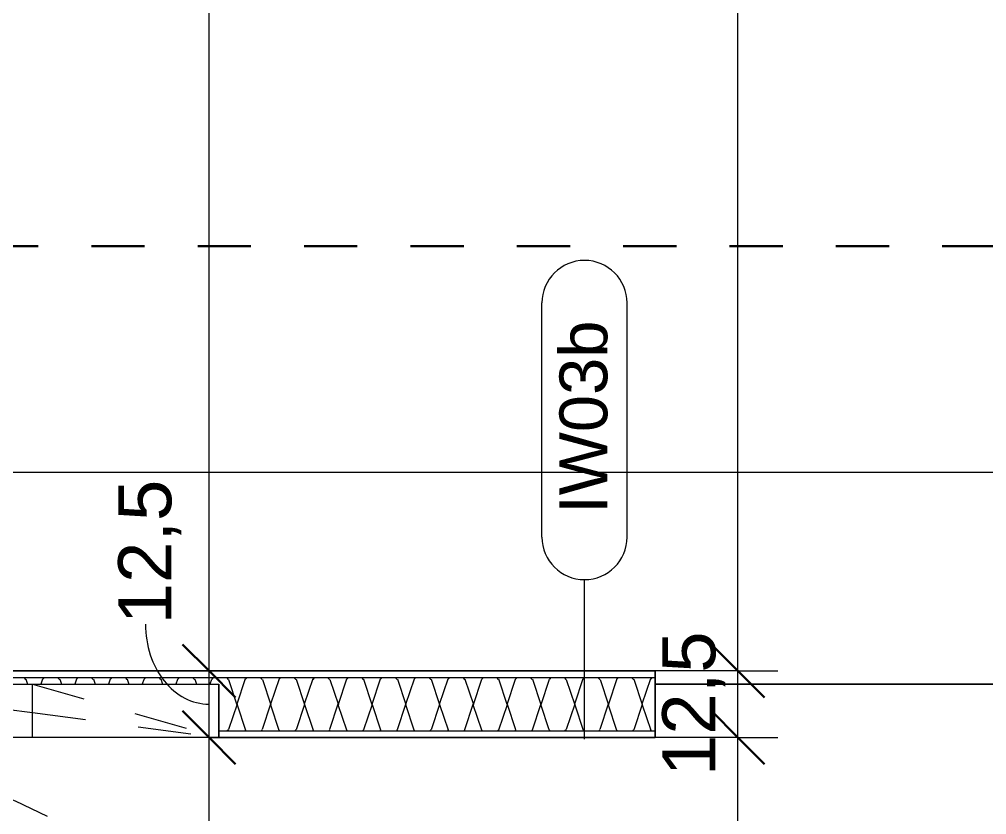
# Model space of a CAD drawing. Header units: metres. Extents: x -67.4 to -27.2, y 43.9 to 89.6.
# Drawn here: x -43.979 to -42.16, y 74.717 to 76.212 of the extents above; entities that cross this region are included whole.
import ezdxf

# ---------------------------------------------------------------- set-up
doc = ezdxf.new("R2010")
doc.units = ezdxf.units.M
doc.linetypes.add('Strich Punkt Mittel', pattern=[0.015875, 0.00635, -0.004763, 0, -0.004763])
doc.linetypes.add('Verdeckt', pattern=[0.003, 0.002, -0.001])
for name, color, linetype, lineweight in [('A_2D', 7, 'Continuous', 13), ('A_Bemassung-50_', 4, 'Continuous', 9), ('A_Bemassung_', 4, 'Continuous', 9), ('A_Beschriftung_', 7, 'Continuous', 9), ('A_Durchbruch', 7, 'Verdeckt', 5), ('A_Raeume', 7, 'Continuous', 13), ('A_Raeume_', 7, 'Continuous', 5), ('A_Raster_', 1, 'Continuous', 9), ('A_Waende', 7, 'Continuous', 13)]:
    doc.layers.add(name, color=color, linetype=linetype, lineweight=lineweight)
doc.styles.add('Arial_2', font='arial.ttf', dxfattribs={"height": 0.09})
doc.styles.add('Arial_5', font='arial.ttf', dxfattribs={"height": 0.1})
doc.dimstyles.new('WGA-Bemaßung_2', dxfattribs={"dimscale": 0.3048, "dimtxt": 0.102026, "dimasz": 0.328084, "dimexe": 0.246063, "dimexo": 0.0625, "dimgap": 0.04101, "dimtad": 1, "dimdec": 1, "dimlfac": 100, "dimrnd": 0.5, "dimdsep": 46, "dimtxsty": 'Arial_5', "dimblk1": 'OBLIQUE', "dimblk2": 'OBLIQUE', "dimsah": 1, "dimcen": 0.09, "dimdle": 0.246063, "dimazin": 2, "dimtfac": 1, "dimtdec": 4, "dimtix": 1, "dimtmove": 2, "dimatfit": 3, "dimfxl": 0.656168, "dimfxlon": 1, "dimtvp": 1, "dimtolj": 1, "dimtzin": 0, "dimarcsym": 2})
doc.dimstyles.new('WGA-Bemaßung_3', dxfattribs={"dimscale": 0.3048, "dimtxt": 0.102026, "dimasz": 0.328084, "dimexe": 0.246063, "dimexo": 0.0625, "dimgap": 0.04101, "dimtad": 1, "dimdec": 1, "dimlfac": 100, "dimrnd": 0.5, "dimdsep": 46, "dimtxsty": 'Arial_5', "dimblk1": 'OBLIQUE', "dimblk2": 'OBLIQUE', "dimsah": 1, "dimcen": 0.09, "dimdle": 0.246063, "dimazin": 2, "dimtfac": 1, "dimtdec": 4, "dimtix": 1, "dimtmove": 1, "dimatfit": 3, "dimfxl": 0.656168, "dimfxlon": 1, "dimtvp": 1, "dimtolj": 1, "dimtzin": 0, "dimarcsym": 2})
doc.dimstyles.new('WGA-Bemaßung_4', dxfattribs={"dimscale": 0.3048, "dimtxt": 0.102026, "dimasz": 0.328084, "dimexe": 0.246063, "dimexo": 0.0625, "dimgap": 0.04101, "dimtad": 1, "dimdec": 1, "dimlfac": 100, "dimrnd": 0.5, "dimdsep": 46, "dimtxsty": 'Arial_5', "dimblk1": 'OBLIQUE', "dimblk2": 'OBLIQUE', "dimsah": 1, "dimcen": 0.09, "dimdle": 0.246063, "dimazin": 2, "dimtfac": 1, "dimtdec": 4, "dimtix": 1, "dimtmove": 0, "dimatfit": 3, "dimfxl": 0.656168, "dimfxlon": 1, "dimtvp": 1, "dimtolj": 1, "dimtzin": 0, "dimarcsym": 2})

# ---------------------------------------------------------------- blocks, each defined once
blk = doc.blocks.new('Allg_Verteiler_Wand - H-V-V74-263_PP_01OG_BT2')
at = {"layer": 'A_2D', "lineweight": 5}
for p, q in [((0.125, 0.0375), (0.475, 0.0375)), ((0.125, -0.0625), (0.125, 0.0375)), ((0.125, 0.0375), (0.475, 0.0375)), ((0.475, 0.0375), (0.525, 0.0375)), ((0.475, 0.0375), (0.525, 0.0375)), ((0.525, 0.0375), (0.875, 0.0375)), ((0.525, 0.0375), (0.875, 0.0375)), ((0.875, 0.0375), (0.875, -0.0625)), ((0.875, -0.0625), (0.875, 0.0375)), ((0.475, -0.0625), (0.125, -0.0625)), ((0.525, -0.0625), (0.475, -0.0625)), ((0.875, -0.0625), (0.525, -0.0625))]:
    blk.add_line(p, q, dxfattribs=at)
at = {"layer": 'A_Durchbruch'}
for p, q in [((0.125, 0.0375), (0.475, -0.0092)), ((0.125, -0.0625), (0.125, 0.0375)), ((0.125, 0.0375), (0.475, -0.0092)), ((0.125, -0.0625), (0.125, 0.0375)), ((0.875, -0.0625), (0.875, 0.0375)), ((0.475, -0.0092), (0.525, -0.0158)), ((0.475, -0.0092), (0.525, -0.0158)), ((0.525, -0.0158), (0.875, -0.0625)), ((0.525, -0.0158), (0.875, -0.0625))]:
    blk.add_line(p, q, dxfattribs=at)
blk = doc.blocks.new('Allg_Verteiler_Wand - E-V-V75-263_PP_01OG_BT2')
at = {"layer": 'A_2D', "lineweight": 5}
for p, q in [((0.125, 0.0375), (0.475, 0.0375)), ((0.125, -0.0625), (0.125, 0.0375)), ((0.125, 0.0375), (0.475, 0.0375)), ((0.475, 0.0375), (0.475, -0.0625)), ((0.475, -0.0625), (0.475, 0.0375)), ((0.475, -0.0625), (0.125, -0.0625))]:
    blk.add_line(p, q, dxfattribs=at)
at = {"layer": 'A_Durchbruch'}
for p, q in [((0.125, 0.0375), (0.475, -0.0625)), ((0.125, -0.0625), (0.125, 0.0375)), ((0.125, 0.0375), (0.475, -0.0625)), ((0.125, -0.0625), (0.125, 0.0375)), ((0.475, -0.0625), (0.475, 0.0375))]:
    blk.add_line(p, q, dxfattribs=at)
blk = doc.blocks.new('BS_Wand_Lollipop - rechts_oben-2026913-263_PP_01OG_BT2')
at = {"layer": 'A_Beschriftung_'}
for p, q in [((0.0046, 0.0016), (0.0134, 0.0016)), ((-0.003, 0), (0.003, 0)), ((0.0046, -0.0016), (0.0134, -0.0016))]:
    blk.add_line(p, q, dxfattribs=at)
for centre, start, end in [((0.0046, 0), 90, 270), ((0.0134, 0), 270, 90)]:
    blk.add_arc(centre, 0.0016, start, end, dxfattribs=at)
blk = doc.blocks.new('DIMBLOCK186-263_PP_01OG_BT2')
at = {"layer": 'A_Bemassung-50_', "lineweight": 35, "transparency": 16777216}
for p, q in [((-43.6218, 74.8626), (-43.6718, 74.9126)), ((-43.6218, 74.8626), (-43.5718, 74.8126)), ((-43.6219, 73.1764), (-43.6719, 73.2264)), ((-43.6219, 73.1764), (-43.5719, 73.1264))]:
    blk.add_line(p, q, dxfattribs=at)
at = {"layer": 'A_Bemassung-50_', "transparency": 16777216}
for p, q in [((-43.6218, 74.8626), (-43.8218, 74.8626)), ((-43.6219, 73.1764), (-43.6218, 74.8626)), ((-43.6218, 74.8626), (-43.5468, 74.8626)), ((-43.6219, 73.1764), (-43.8219, 73.1764)), ((-43.6219, 73.1764), (-43.5469, 73.1764))]:
    blk.add_line(p, q, dxfattribs=at)
at = {"layer": 'A_Bemassung-50_', "color": 0, "transparency": 16777216, "insert": (-43.7927, 74.1174), "char_height": 0.1, "width": 0.416266, "attachment_point": 1, "rotation": 90, "line_spacing_factor": 0.941778, "style": 'Arial_5'}
blk.add_mtext('168,5', dxfattribs=at)
blk = doc.blocks.new('_Oblique')
at = {"color": 0, "linetype": 'ByBlock', "lineweight": -2}
blk.add_line((-0.5, -0.5), (0.5, 0.5), dxfattribs=at)
blk = doc.blocks.new('DIMBLOCK187-263_PP_01OG_BT2')
at = {"layer": 'A_Bemassung-50_', "lineweight": 35, "transparency": 16777216}
for p, q in [((-43.6218, 74.9876), (-43.6718, 75.0376)), ((-43.6218, 74.9876), (-43.5718, 74.9376)), ((-43.6218, 74.8626), (-43.6718, 74.9126)), ((-43.6218, 74.8626), (-43.5718, 74.8126))]:
    blk.add_line(p, q, dxfattribs=at)
at = {"layer": 'A_Bemassung-50_', "transparency": 16777216}
for p, q in [((-43.6218, 74.9876), (-43.8218, 74.9876)), ((-43.6218, 74.8626), (-43.6218, 74.9876)), ((-43.6218, 74.9876), (-43.5468, 74.9876)), ((-43.6218, 74.8626), (-43.8218, 74.8626)), ((-43.6218, 74.8626), (-43.5468, 74.8626))]:
    blk.add_line(p, q, dxfattribs=at)
blk.add_ellipse((-43.6218, 75.0753), major_axis=(0, 0.1502), ratio=0.795741, start_param=1.570796, end_param=3.141593, dxfattribs=at)
at = {"layer": 'A_Bemassung-50_', "color": 0, "transparency": 16777216, "insert": (-43.7927, 75.0753), "char_height": 0.1, "width": 0.323972, "attachment_point": 1, "rotation": 90, "line_spacing_factor": 0.941778, "style": 'Arial_5'}
blk.add_mtext('12,5', dxfattribs=at)
blk = doc.blocks.new('DIMBLOCK188-263_PP_01OG_BT2')
at = {"layer": 'A_Bemassung-50_', "lineweight": 35, "transparency": 16777216}
for p, q in [((-43.6217, 78.2965), (-43.6717, 78.3465)), ((-43.6217, 78.2965), (-43.5717, 78.2465)), ((-43.6218, 74.9876), (-43.6718, 75.0376)), ((-43.6218, 74.9876), (-43.5718, 74.9376))]:
    blk.add_line(p, q, dxfattribs=at)
at = {"layer": 'A_Bemassung-50_', "transparency": 16777216}
for p, q in [((-43.6217, 78.2965), (-43.8217, 78.2965)), ((-43.6218, 74.9876), (-43.6217, 78.2965)), ((-43.6217, 78.2965), (-43.5467, 78.2965)), ((-43.6218, 74.9876), (-43.8218, 74.9876)), ((-43.6218, 74.9876), (-43.5468, 74.9876))]:
    blk.add_line(p, q, dxfattribs=at)
at = {"layer": 'A_Bemassung-50_', "color": 0, "transparency": 16777216, "insert": (-43.7641, 76.9357), "char_height": 0.1, "width": 0.276883, "attachment_point": 1, "rotation": 90, "line_spacing_factor": 0.941778, "style": 'Arial_5'}
blk.add_mtext('331', dxfattribs=at)
blk = doc.blocks.new('DIMBLOCK455-263_PP_01OG_BT2')
at = {"layer": 'A_Bemassung-50_', "lineweight": 35, "transparency": 16777216}
for p, q in [((-42.6273, 74.8626), (-42.6773, 74.9126)), ((-42.6273, 74.8626), (-42.5773, 74.8126)), ((-42.6274, 73.1763), (-42.6774, 73.2263)), ((-42.6274, 73.1763), (-42.5774, 73.1263))]:
    blk.add_line(p, q, dxfattribs=at)
at = {"layer": 'A_Bemassung-50_', "transparency": 16777216}
for p, q in [((-42.6273, 74.8626), (-42.8273, 74.8626)), ((-42.6274, 73.1763), (-42.6273, 74.8626)), ((-42.6273, 74.8626), (-42.5523, 74.8626)), ((-42.6274, 73.1763), (-42.8274, 73.1763)), ((-42.6274, 73.1763), (-42.5524, 73.1763))]:
    blk.add_line(p, q, dxfattribs=at)
at = {"layer": 'A_Bemassung-50_', "color": 0, "transparency": 16777216, "insert": (-42.7697, 73.846), "char_height": 0.1, "width": 0.416266, "attachment_point": 1, "rotation": 90, "line_spacing_factor": 0.941778, "style": 'Arial_5'}
blk.add_mtext('168,5', dxfattribs=at)
blk = doc.blocks.new('DIMBLOCK456-263_PP_01OG_BT2')
at = {"layer": 'A_Bemassung-50_', "lineweight": 35, "transparency": 16777216}
for p, q in [((-42.6273, 74.9876), (-42.6773, 75.0376)), ((-42.6273, 74.9876), (-42.5773, 74.9376)), ((-42.6273, 74.8626), (-42.6773, 74.9126)), ((-42.6273, 74.8626), (-42.5773, 74.8126))]:
    blk.add_line(p, q, dxfattribs=at)
at = {"layer": 'A_Bemassung-50_', "transparency": 16777216}
for p, q in [((-42.6273, 74.9876), (-42.8273, 74.9876)), ((-42.6273, 74.8626), (-42.6273, 74.9876)), ((-42.6273, 74.9876), (-42.5523, 74.9876)), ((-42.6273, 74.8626), (-42.8273, 74.8626)), ((-42.6273, 74.8626), (-42.5523, 74.8626))]:
    blk.add_line(p, q, dxfattribs=at)
at = {"layer": 'A_Bemassung-50_', "color": 0, "transparency": 16777216, "insert": (-42.7697, 74.7901), "char_height": 0.1, "width": 0.323972, "attachment_point": 1, "rotation": 90, "line_spacing_factor": 0.941778, "style": 'Arial_5'}
blk.add_mtext('12,5', dxfattribs=at)
blk = doc.blocks.new('DIMBLOCK457-263_PP_01OG_BT2')
at = {"layer": 'A_Bemassung-50_', "lineweight": 35, "transparency": 16777216}
for p, q in [((-42.6272, 78.2964), (-42.6772, 78.3464)), ((-42.6272, 78.2964), (-42.5772, 78.2464)), ((-42.6273, 74.9876), (-42.6773, 75.0376)), ((-42.6273, 74.9876), (-42.5773, 74.9376))]:
    blk.add_line(p, q, dxfattribs=at)
at = {"layer": 'A_Bemassung-50_', "transparency": 16777216}
for p, q in [((-42.6272, 78.2964), (-42.8272, 78.2964)), ((-42.6273, 74.9876), (-42.6272, 78.2964)), ((-42.6272, 78.2964), (-42.5522, 78.2964)), ((-42.6273, 74.9876), (-42.8273, 74.9876)), ((-42.6273, 74.9876), (-42.5523, 74.9876))]:
    blk.add_line(p, q, dxfattribs=at)
at = {"layer": 'A_Bemassung-50_', "color": 0, "transparency": 16777216, "insert": (-42.7696, 76.8164), "char_height": 0.1, "width": 0.276883, "attachment_point": 1, "rotation": 90, "line_spacing_factor": 0.941778, "style": 'Arial_5'}
blk.add_mtext('331', dxfattribs=at)
blk = doc.blocks.new('DIMBLOCK592-263_PP_01OG_BT2')
at = {"layer": 'A_Bemassung-50_', "transparency": 16777216}
for p, q in [((-45.0282, 75.3608), (-45.0282, 75.4358)), ((-37.7082, 75.3606), (-37.7082, 75.4356)), ((-37.6332, 75.3605), (-45.0282, 75.3608)), ((-45.0282, 75.3608), (-45.0282, 75.1608)), ((-37.7082, 75.3606), (-37.7082, 75.1606))]:
    blk.add_line(p, q, dxfattribs=at)
at = {"layer": 'A_Bemassung-50_', "lineweight": 35, "transparency": 16777216}
for p, q in [((-45.0282, 75.3608), (-44.9782, 75.4108)), ((-37.7082, 75.3606), (-37.6582, 75.4105)), ((-45.0282, 75.3608), (-45.0782, 75.3108)), ((-37.7082, 75.3606), (-37.7582, 75.3106))]:
    blk.add_line(p, q, dxfattribs=at)
at = {"layer": 'A_Bemassung-50_', "color": 0, "transparency": 16777216, "insert": (-41.4835, 75.503), "char_height": 0.1, "width": 0.276883, "attachment_point": 1, "rotation": 359.9983, "line_spacing_factor": 0.941778, "style": 'Arial_5'}
blk.add_mtext('732', dxfattribs=at)

msp = doc.modelspace()

# ---------------------------------------------------------------- hatches: boundary and pattern name
at = {"layer": 'A_Waende', "lineweight": 5}
h = msp.add_hatch(dxfattribs=at)
h.set_pattern_fill('FP_56', color=250, angle=-112.36, style=0, pattern_type=2)
h.set_pattern_definition([(224.998, (-43.85517, 74.98779), (-0.127012, -0.2539954), [0.02245, -0.15715]), (224.998, (-43.90305, 74.87665), (-0.127012, -0.2539954), [0.02245, -0.15715]), (224.998, (-43.91925, 74.987115), (-0.127012, -0.2539954), [0.02245, -0.15715]), (224.998, (-43.96675, 74.8769), (-0.127012, -0.2539954), [0.02245, -0.15715]), (251.563, (-43.871485, 74.971793), (-0.1270184, -0.5079932), [0.0502, -0.35141]), (251.563, (-43.88773, 74.92441), (-0.1270184, -0.5079932), [0.0502, -0.35141]), (251.563, (-43.93518, 74.972042), (-0.1270184, -0.5079932), [0.0502, -0.35141]), (251.563, (-43.9505, 74.92428), (-0.1270184, -0.5079932), [0.0502, -0.35141]), (314.998, (-43.87167, 74.87671), (-0.1269946, 0.254004), [0.02245, -0.15715]), (314.998, (-43.91925, 74.987115), (-0.1269946, 0.254004), [0.02245, -0.15715]), (314.998, (-43.93536, 74.87696), (-0.1269946, 0.254004), [0.02245, -0.15715]), (314.998, (-43.98294, 74.98736), (-0.1269946, 0.254004), [0.02245, -0.15715]), (288.433, (-43.88773, 74.92441), (-0.126983, 0.5080021), [0.0502, -0.35141]), (288.433, (-43.90287, 74.971727), (-0.126983, 0.5080021), [0.0502, -0.35141]), (288.433, (-43.9505, 74.92428), (-0.126983, 0.5080021), [0.0502, -0.35141]), (288.433, (-43.966563, 74.971977), (-0.126983, 0.5080021), [0.0502, -0.35141])])
h.paths.add_polyline_path([(-42.7832, 74.8751), (-42.7832, 74.8751), (-42.7832, 74.9751), (-44.9282, 74.9752), (-44.9282, 74.8752), (-44.3535, 74.8752), (-44.3535, 74.9626), (-43.6035, 74.9626), (-43.6035, 74.8751)])
h.paths.add_polyline_path([(-44.9282, 74.8752), (-44.9282, 74.9752), (-44.9532, 74.9752), (-44.9531, 74.8752)])

# ---------------------------------------------------------------- linework, layer by layer
at = {"layer": 'A_2D', "linetype": 'Verdeckt', "lineweight": 5}
msp.add_circle((-44.2782, 74.0524), 0.75, dxfattribs=at)
at = {"layer": 'A_Raeume', "color": 8, "linetype": 'Verdeckt'}
msp.add_line((-42.7832, 74.9626), (-41.7582, 74.9626), dxfattribs=at)
at = {"layer": 'A_Raeume_', "flags": 128}
for points in [[(-37.7082, 75.1624), (-37.7081, 78.2963), (-40.8281, 78.2964), (-40.9281, 78.2964), (-44.9281, 78.2965), (-44.9282, 74.9877), (-42.7832, 74.9876), (-42.7832, 74.9626), (-41.7582, 74.9626), (-41.7582, 75.1626)], [(-41.7582, 73.1763), (-41.7582, 74.9626), (-42.7832, 74.9626), (-42.7832, 74.8626), (-44.9657, 74.8627), (-44.9657, 73.1764), (-44.6807, 73.1764), (-44.6332, 73.1764), (-44.5207, 73.1764), (-42.8332, 73.1763), (-42.6802, 73.1763)]]:
    msp.add_lwpolyline(points, close=True, dxfattribs=at)
at = {"layer": 'A_Raster_', "linetype": 'Strich Punkt Mittel', "lineweight": 35}
msp.add_line((-56.243, 75.7867), (-31.8002, 75.786), dxfattribs=at)
at = {"layer": 'A_Waende'}
for p, q in [((-42.7832, 74.9876), (-44.9282, 74.9877)), ((-42.7832, 74.9751), (-42.7832, 74.9876)), ((-44.9532, 74.9752), (-42.7832, 74.9751)), ((-43.6035, 74.8751), (-42.7832, 74.8751)), ((-42.7832, 74.8626), (-42.7832, 74.8751)), ((-43.6035, 74.8626), (-42.7832, 74.8626))]:
    msp.add_line(p, q, dxfattribs=at)
at = {"layer": 'A_Waende', "color": 250, "lineweight": 5}
msp.add_line((-42.7832, 74.8751), (-42.7832, 74.9751), dxfattribs=at)

# ---------------------------------------------------------------- block references
at = {"layer": 'A_2D', "rotation": 359.9982758785824}
for name, p in [('Allg_Verteiler_Wand - H-V-V74-263_PP_01OG_BT2', (-44.4785, 74.9251)), ('Allg_Verteiler_Wand - E-V-V75-263_PP_01OG_BT2', (-44.0785, 74.9251))]:
    msp.add_blockref(name, p, dxfattribs=at)
at = {"layer": 'A_Beschriftung_', "xscale": 49.99999999999998, "yscale": 49.99999999999998, "zscale": 49.99999999999998, "rotation": 89.99999999999991}
msp.add_blockref('BS_Wand_Lollipop - rechts_oben-2026913-263_PP_01OG_BT2', (-42.9158, 75.0093), dxfattribs=at)

# ---------------------------------------------------------------- texts
at = {"layer": 'A_Beschriftung_', "insert": (-42.9629, 75.283), "char_height": 0.09, "width": 0.440928, "attachment_point": 1, "rotation": 90, "style": 'Arial_2'}
msp.add_mtext('IW03b', dxfattribs=at)

# ---------------------------------------------------------------- dimensions: what is measured, and where the dimension line sits
at = {"layer": 'A_Bemassung_'}
for base, p1, p2, dimstyle, override, picture, middle in [((-43.6217, 78.2965), (-43.8218, 74.9876), (-43.8217, 78.2965), 'WGA-Bemaßung_2', {"dimpost": '<>', "dimfxl": 3.308862}, 'DIMBLOCK188-263_PP_01OG_BT2', (-43.6974, 77.0742)), ((-42.6272, 78.2964), (-42.8273, 74.9876), (-42.8272, 78.2964), 'WGA-Bemaßung_2', {"dimpost": '<>', "dimfxl": 3.308862}, 'DIMBLOCK457-263_PP_01OG_BT2', (-42.7029, 76.9548)), ((-43.6218, 74.9876), (-43.8218, 74.8626), (-43.8218, 74.9876), 'WGA-Bemaßung_3', {"dimpost": '<>', "dimfxl": 0.125}, 'DIMBLOCK187-263_PP_01OG_BT2', (-43.726, 75.2373)), ((-43.6218, 74.8626), (-43.8219, 73.1764), (-43.8218, 74.8626), 'WGA-Bemaßung_2', {"dimpost": '<>', "dimfxl": 1.68625}, 'DIMBLOCK186-263_PP_01OG_BT2', (-43.726, 74.3255))]:
    dim = msp.add_linear_dim(base=base, p1=p1, p2=p2, angle=89.9983, dimstyle=dimstyle, override=override, dxfattribs=at)
    dim.commit()
    dim.dimension.update_dxf_attribs({"geometry": picture, "text_midpoint": middle, "dimtype": 160, "text_rotation": 90})
for base, p1, p2, angle, override, picture, middle in [((-45.0282, 75.3608), (-37.7082, 75.1606), (-45.0282, 75.1608), 359.9983, {"dimpost": '<>', "dimfxl": 7.32}, 'DIMBLOCK592-263_PP_01OG_BT2', (-41.3682, 75.4243)), ((-42.6273, 74.9876), (-42.8273, 74.8626), (-42.8273, 74.9876), 89.9983, {"dimpost": '<>', "dimfxl": 0.125}, 'DIMBLOCK456-263_PP_01OG_BT2', (-42.6909, 74.9251)), ((-42.6273, 74.8626), (-42.8274, 73.1763), (-42.8273, 74.8626), 89.9983, {"dimpost": '<>', "dimfxl": 1.68625}, 'DIMBLOCK455-263_PP_01OG_BT2', (-42.6909, 74.0195))]:
    dim = msp.add_linear_dim(base=base, p1=p1, p2=p2, angle=angle, dimstyle='WGA-Bemaßung_4', override=override, dxfattribs=at)
    dim.commit()
    dim.dimension.update_dxf_attribs({"geometry": picture, "text_midpoint": middle})

doc.saveas('drawing.dxf')
